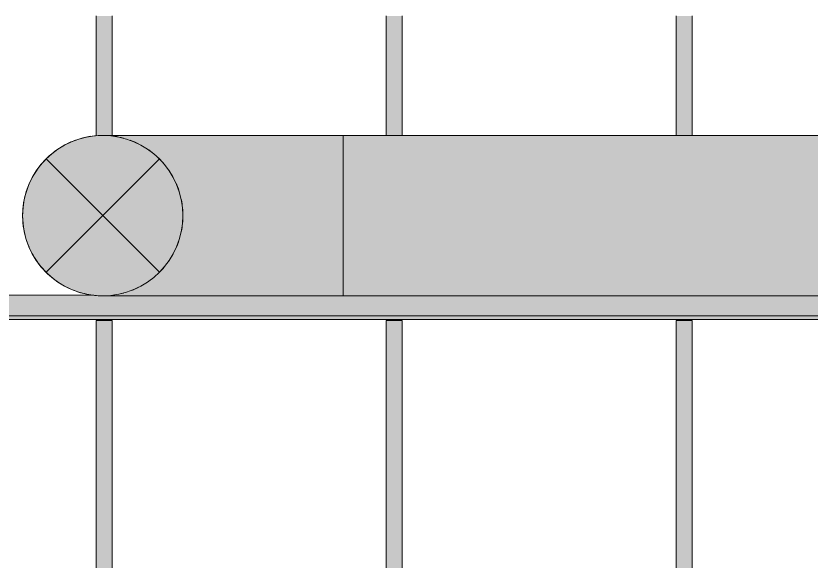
# Model space of a CAD drawing. Header units: inches. Extents: x -23034 to -8288, y -132 to 853.
# Drawn here: x -19382.8 to -19283.6, y 66 to 134 of the extents above; entities that cross this region are included whole.
import ezdxf

# ---------------------------------------------------------------- set-up
doc = ezdxf.new("R2010")
doc.units = ezdxf.units.IN
doc.header["$MEASUREMENT"] = 0
for name, color, linetype, lineweight in [('A-GLAZ-CWMG', 51, 'Continuous', 9), ('M-HVAC-DUCT', 70, 'Continuous', 9), ('M-HVAC-DUCT-ANNO', 70, 'Continuous', 9), ('S-BEAM', 12, 'Continuous', 9)]:
    doc.layers.add(name, color=color, linetype=linetype, lineweight=lineweight)

# ---------------------------------------------------------------- blocks, each defined once
blk = doc.blocks.new('Girt_C - 8_D-1056689-Section 8')
at = {"layer": 'S-BEAM'}
h = blk.add_hatch(color=256, dxfattribs=at)
h.paths.add_polyline_path([(-25406.89, 98.977), (-25406.89, 99.164), (-25501.515, 99.126), (-25501.515, 98.977), (-25465.327, 98.977)], flags=0)
h.paths.add_polyline_path([(-26260.189, 98.977), (-26128.015, 98.977), (-26128.015, 99.098), (-26262.89, 99.07), (-26262.89, 98.977)], flags=0)
h.paths.add_polyline_path([(-25672.89, 98.977), (-25659.015, 99.057), (-25659.015, 99.164), (-25672.89, 99.129), (-25672.89, 99.057)], flags=0)
h.paths.add_polyline_path([(-25627.89, 98.977), (-25526.015, 99.054), (-25526.015, 99.164), (-25627.89, 99.129), (-25627.89, 99.056)], flags=0)
h.paths.add_polyline_path([(-25521.265, 98.977), (-25506.265, 99.053), (-25506.265, 99.164), (-25521.265, 99.127), (-25521.265, 99.054)], flags=0)
h.paths.add_polyline_path([(-25375.765, 98.977), (-25305.265, 99.049), (-25305.265, 99.164), (-25375.765, 99.124), (-25375.765, 99.05)], flags=0)
h.paths.add_polyline_path([(-22285.876, 98.977), (-22173.39, 98.979), (-22173.39, 99.164), (-22309.89, 99.139), (-22309.89, 98.977)], flags=0)
h.paths.add_polyline_path([(-24013.838, 98.977), (-23958.39, 99.019), (-23958.39, 99.164), (-24133.578, 99.104), (-24133.578, 98.977), (-24082.957, 98.977)], flags=0)
h.paths.add_polyline_path([(-22424.265, 98.977), (-22424.265, 99.164), (-22458.515, 99.077), (-22458.515, 98.977)], flags=0)
h.paths.add_polyline_path([(-23371.39, 98.977), (-23089.89, 98.999), (-23089.89, 99.164), (-23371.39, 99.092), (-23371.39, 99.006)], flags=0)
h.paths.add_polyline_path([(-22811.14, 98.977), (-22811.14, 99.164), (-23081.89, 99.087), (-23081.89, 98.977), (-22821.544, 98.977)], flags=0)
h = blk.add_hatch(color=256, dxfattribs=at)
h.paths.add_polyline_path([(-25672.682, 96.609), (-25659.015, 96.609), (-25659.015, 98.977), (-25672.89, 98.977), (-25672.89, 96.609)], flags=0)
h.paths.add_polyline_path([(-25627.89, 96.609), (-25526.015, 96.609), (-25526.015, 98.977), (-25627.89, 98.977)], flags=0)
h.paths.add_polyline_path([(-26127.14, 96.609), (-26127.14, 98), (-26128.015, 98), (-26128.015, 98.977), (-26262.89, 98.977), (-26262.89, 96.609), (-26128.015, 96.609)], flags=0)
h.paths.add_polyline_path([(-25305.265, 96.609), (-25305.265, 98.977), (-25375.765, 98.977), (-25375.765, 96.609), (-25327.09, 96.609)], flags=0)
h.paths.add_polyline_path([(-25521.265, 96.609), (-25506.265, 96.609), (-25506.265, 98.977), (-25521.265, 98.977)], flags=0)
h.paths.add_polyline_path([(-25406.89, 96.609), (-25406.89, 98.977), (-25501.515, 98.977), (-25501.515, 96.609), (-25465.327, 96.609)], flags=0)
h.paths.add_polyline_path([(-22942.501, 96.609), (-22811.14, 96.609), (-22811.14, 98.977), (-23081.89, 98.977), (-23081.89, 96.609), (-22977.061, 96.609)], flags=0)
h.paths.add_polyline_path([(-22458.515, 96.609), (-22424.265, 96.609), (-22424.265, 98.977), (-22458.515, 98.977)], flags=0)
h.paths.add_polyline_path([(-23089.89, 96.609), (-23089.89, 98.977), (-23371.39, 98.977), (-23371.39, 96.609), (-23115.298, 96.609)], flags=0)
h.paths.add_polyline_path([(-22309.89, 96.609), (-22171.515, 96.609), (-22171.515, 98), (-22173.39, 98), (-22173.39, 98.977), (-22309.89, 98.977)], flags=0)
h.paths.add_polyline_path([(-24133.578, 96.609), (-23958.39, 96.609), (-23958.39, 98.977), (-24133.578, 98.977)], flags=0)
h = blk.add_hatch(color=256, dxfattribs=at)
h.paths.add_polyline_path([(-25627.89, 96.127), (-25526.015, 96.127), (-25526.015, 96.609), (-25627.89, 96.609)], flags=0)
h.paths.add_polyline_path([(-25672.682, 96.127), (-25659.015, 96.127), (-25659.015, 96.609), (-25672.89, 96.609), (-25672.89, 96.127)], flags=0)
h.paths.add_polyline_path([(-26262.89, 96.127), (-26127.14, 96.127), (-26127.14, 96.609), (-26262.89, 96.609)], flags=0)
h.paths.add_polyline_path([(-25305.265, 96.127), (-25305.265, 96.609), (-25375.765, 96.609), (-25375.765, 96.127), (-25327.09, 96.127)], flags=0)
h.paths.add_polyline_path([(-25521.265, 96.127), (-25506.265, 96.127), (-25506.265, 96.609), (-25521.265, 96.609)], flags=0)
h.paths.add_polyline_path([(-25406.89, 96.127), (-25406.89, 96.609), (-25501.515, 96.609), (-25501.515, 96.127), (-25465.327, 96.127)], flags=0)
h.paths.add_polyline_path([(-22977.061, 96.127), (-22811.14, 96.127), (-22811.14, 96.609), (-23081.89, 96.609), (-23081.89, 96.127), (-23046.179, 96.127)], flags=0)
h.paths.add_polyline_path([(-23089.89, 96.127), (-23089.89, 96.609), (-23371.39, 96.609), (-23371.39, 96.127), (-23115.298, 96.127)], flags=0)
h.paths.add_polyline_path([(-22458.515, 96.127), (-22424.265, 96.127), (-22424.265, 96.609), (-22458.515, 96.609)], flags=0)
h.paths.add_polyline_path([(-22309.89, 96.127), (-22171.515, 96.127), (-22171.515, 96.609), (-22309.89, 96.609)], flags=0)
h.paths.add_polyline_path([(-24133.578, 96.127), (-23958.39, 96.127), (-23958.39, 96.609), (-24133.578, 96.609)], flags=0)
for p, q in [((-26235.489, 99.164), (-26262.89, 99.164)), ((-26262.89, 96.609), (-26127.14, 96.609)), ((-26127.14, 96.127), (-26262.89, 96.127))]:
    blk.add_line(p, q, dxfattribs=at)
blk = doc.blocks.new('Rectangular Mullion - Rectangular Mullion 1-827449-Section 8')
at = {"layer": 'A-GLAZ-CWMG'}
blk.add_hatch(color=256, dxfattribs=at).paths.add_polyline_path([(-26162.828, 2), (-26160.828, 2), (-26160.828, 96), (-26162.828, 96), (-26162.828, 10.779)], flags=0)
for p, q in [((-26162.828, 96), (-26160.828, 96)), ((-26162.828, 96), (-26162.828, 2)), ((-26160.828, 96), (-26160.828, 2)), ((-26160.828, 2), (-26162.828, 2))]:
    blk.add_line(p, q, dxfattribs=at)
blk = doc.blocks.new('Rectangular Mullion - Rectangular Mullion 1-V41-Section 8')
at = {"layer": 'A-GLAZ-CWMG'}
blk.add_hatch(color=256, dxfattribs=at).paths.add_polyline_path([(-26199.015, 30), (-26197.015, 30), (-26197.015, 96), (-26199.015, 96), (-26199.015, 38.912)], flags=0)
for p, q in [((-26199.015, 96), (-26197.015, 96)), ((-26199.015, 96), (-26199.015, 30)), ((-26197.015, 96), (-26197.015, 30))]:
    blk.add_line(p, q, dxfattribs=at)
blk = doc.blocks.new('Rectangular Mullion - Rectangular Mullion 1-V42-Section 8')
at = {"layer": 'A-GLAZ-CWMG'}
blk.add_hatch(color=256, dxfattribs=at).paths.add_polyline_path([(-26234.27, 2), (-26233.659, 2.077), (-26233.203, 3.467), (-26233.203, 96), (-26235.203, 96), (-26235.203, 2)], flags=0)
for p, q in [((-26235.203, 96), (-26233.203, 96)), ((-26235.203, 96), (-26235.203, 2)), ((-26233.203, 96), (-26233.203, 3.46)), ((-26233.683, 2), (-26235.203, 2))]:
    blk.add_line(p, q, dxfattribs=at)
blk = doc.blocks.new('Rectangular Mullion - Rectangular Mullion 1-827940-Section 8')
at = {"layer": 'A-GLAZ-CWMG'}
blk.add_hatch(color=256, dxfattribs=at).paths.add_polyline_path([(-26162.828, 119.098), (-26160.828, 119.098), (-26160.828, 134), (-26162.828, 134), (-26162.828, 132.687)], flags=0)
for p, q in [((-26162.828, 134), (-26162.828, 119.098)), ((-26160.828, 134), (-26160.828, 119.098))]:
    blk.add_line(p, q, dxfattribs=at)
blk = doc.blocks.new('Rectangular Mullion - Rectangular Mullion 1-V43-Section 8')
at = {"layer": 'A-GLAZ-CWMG'}
blk.add_hatch(color=256, dxfattribs=at).paths.add_polyline_path([(-26199.015, 119.098), (-26197.015, 119.098), (-26197.015, 134), (-26199.015, 134), (-26199.015, 132.687)], flags=0)
for p, q in [((-26199.015, 134), (-26199.015, 119.095)), ((-26197.015, 134), (-26197.015, 119.095))]:
    blk.add_line(p, q, dxfattribs=at)
blk = doc.blocks.new('Rectangular Mullion - Rectangular Mullion 1-V44-Section 8')
at = {"layer": 'A-GLAZ-CWMG'}
blk.add_hatch(color=256, dxfattribs=at).paths.add_polyline_path([(-26235.203, 119.043), (-26233.203, 119.098), (-26233.203, 134), (-26235.203, 134), (-26235.203, 119.098)], flags=0)
for p, q in [((-26235.203, 134), (-26235.203, 119.043)), ((-26233.203, 134), (-26233.203, 119.098))]:
    blk.add_line(p, q, dxfattribs=at)
blk = doc.blocks.new('Round Elbow - 1_5 D-893092-Section 8')
at = {"layer": 'M-HVAC-DUCT'}
blk.add_hatch(color=256, dxfattribs=at).paths.add_polyline_path([(-26220.571, 109.098), (-26204.39, 109.098), (-26204.39, 119.098), (-26233.345, 119.043), (-26230.96, 118.457), (-26230.563, 118.337), (-26228.835, 117.413), (-26227.319, 116.169), (-26226.076, 114.654), (-26225.151, 112.925), (-26224.582, 111.049), (-26224.39, 109.098), (-26221.56, 109.098)], flags=0)
h = blk.add_hatch(color=256, dxfattribs=at)
h.paths.add_polyline_path([(-26234.39, 99.098), (-26234.666, 99.153), (-26234.946, 99.153)], flags=0)
h.paths.add_polyline_path([(-26232.923, 99.243), (-26232.439, 99.29), (-26232.414, 99.351)], flags=0)
h.paths.add_polyline_path([(-26230.96, 99.739), (-26230.552, 99.865), (-26230.676, 99.865)], flags=0)
h.paths.add_polyline_path([(-26229.138, 100.621), (-26228.835, 100.783), (-26228.784, 100.878)], flags=0)
h.paths.add_polyline_path([(-26227.531, 101.853), (-26227.319, 102.027), (-26227.272, 102.141)], flags=0)
h.paths.add_polyline_path([(-26226.205, 103.384), (-26226.076, 103.542), (-26226.033, 103.683)], flags=0)
h.paths.add_polyline_path([(-26225.216, 105.151), (-26225.151, 105.271), (-26225.112, 105.471)], flags=0)
h.paths.add_polyline_path([(-26224.602, 107.082), (-26224.582, 107.147), (-26224.39, 109.098)], flags=0)
h.paths.add_polyline_path([(-26231.832, 118.722), (-26232.439, 118.906), (-26232.166, 118.793)], flags=0)
h = blk.add_hatch(color=256, dxfattribs=at)
h.paths.add_polyline_path([(-26221.04, 99.098), (-26204.39, 99.098), (-26204.39, 109.098), (-26224.39, 109.098), (-26224.609, 107.019), (-26225.255, 105.031), (-26226.3, 103.22), (-26227.699, 101.667), (-26229.39, 100.438), (-26231.3, 99.587), (-26233.678, 99.153), (-26221.432, 99.098)], flags=0)
h.paths.add_polyline_path([(-26232.439, 99.098), (-26232.439, 99.098), (-26231.88, 99.153)], flags=0)
for p, q in [((-26204.39, 119.098), (-26204.39, 109.098)), ((-26204.39, 109.098), (-26204.39, 99.098))]:
    blk.add_line(p, q, dxfattribs=at)
at = {"layer": 'M-HVAC-DUCT', "flags": 128}
for points in [[(-26243.516, 113.182), (-26243.438, 113.357), (-26243.26, 113.716), (-26243.068, 114.067), (-26242.863, 114.41), (-26242.644, 114.744), (-26242.411, 115.07), (-26242.166, 115.386), (-26241.908, 115.692), (-26241.639, 115.987), (-26241.357, 116.272), (-26241.065, 116.544), (-26240.762, 116.805), (-26240.448, 117.054), (-26240.125, 117.29), (-26239.793, 117.513), (-26239.452, 117.722), (-26239.104, 117.918), (-26238.747, 118.099), (-26238.384, 118.266), (-26238.014, 118.418), (-26237.638, 118.556), (-26237.257, 118.678), (-26236.872, 118.785), (-26236.483, 118.877), (-26236.09, 118.952), (-26235.694, 119.013), (-26235.297, 119.057), (-26234.898, 119.085), (-26234.498, 119.097), (-26234.39, 119.098)], [(-26234.39, 119.098), (-26234.366, 119.098), (-26234.294, 119.098), (-26234.174, 119.098), (-26234.007, 119.098), (-26233.792, 119.098), (-26233.53, 119.098), (-26233.222, 119.098), (-26232.867, 119.098), (-26232.467, 119.098), (-26232.022, 119.098), (-26231.533, 119.098), (-26231, 119.098), (-26230.425, 119.098), (-26229.808, 119.098), (-26229.15, 119.098), (-26228.453, 119.098), (-26227.717, 119.098), (-26226.944, 119.098), (-26226.135, 119.098), (-26225.291, 119.098), (-26224.414, 119.098), (-26223.505, 119.098), (-26222.565, 119.098), (-26221.596, 119.098), (-26220.599, 119.098), (-26219.577, 119.098), (-26218.53, 119.098), (-26217.461, 119.098), (-26216.37, 119.098), (-26215.261, 119.098), (-26214.134, 119.098), (-26212.992, 119.098), (-26211.835, 119.098), (-26210.667, 119.098), (-26209.489, 119.098), (-26208.303, 119.098), (-26207.11, 119.098), (-26205.913, 119.098), (-26204.714, 119.098), (-26204.39, 119.098)], [(-26244.39, 109.098), (-26244.382, 109.498), (-26244.358, 109.897), (-26244.318, 110.295), (-26244.262, 110.691), (-26244.191, 111.085), (-26244.104, 111.475), (-26244.001, 111.862), (-26243.883, 112.244), (-26243.749, 112.621), (-26243.601, 112.992), (-26243.532, 113.147)], [(-26234.39, 99.098), (-26234.79, 99.106), (-26235.189, 99.13), (-26235.587, 99.17), (-26235.983, 99.226), (-26236.377, 99.297), (-26236.767, 99.385), (-26237.154, 99.487), (-26237.536, 99.606), (-26237.913, 99.739), (-26238.284, 99.887), (-26238.65, 100.05), (-26239.008, 100.228), (-26239.359, 100.42), (-26239.702, 100.625), (-26240.037, 100.845), (-26240.362, 101.077), (-26240.678, 101.322), (-26240.984, 101.58), (-26241.279, 101.85), (-26241.564, 102.131), (-26241.837, 102.423), (-26242.098, 102.726), (-26242.346, 103.04), (-26242.582, 103.363), (-26242.805, 103.695), (-26243.014, 104.036), (-26243.21, 104.385), (-26243.391, 104.741), (-26243.558, 105.105), (-26243.711, 105.474), (-26243.848, 105.85), (-26243.97, 106.231), (-26244.077, 106.616), (-26244.169, 107.006), (-26244.245, 107.398), (-26244.305, 107.794), (-26244.349, 108.191), (-26244.377, 108.59), (-26244.39, 108.99), (-26244.39, 109.098)], [(-26204.39, 99.098), (-26205.59, 99.098), (-26206.788, 99.098), (-26207.982, 99.098), (-26209.17, 99.098), (-26210.35, 99.098), (-26211.521, 99.098), (-26212.681, 99.098), (-26213.827, 99.098), (-26214.958, 99.098), (-26216.073, 99.098), (-26217.168, 99.098), (-26218.244, 99.098), (-26219.297, 99.098), (-26220.326, 99.098), (-26221.329, 99.098), (-26222.306, 99.098), (-26223.254, 99.098), (-26224.172, 99.098), (-26225.058, 99.098), (-26225.911, 99.098), (-26226.73, 99.098), (-26227.512, 99.098), (-26228.258, 99.098), (-26228.966, 99.098), (-26229.634, 99.098), (-26230.262, 99.098), (-26230.849, 99.098), (-26231.393, 99.098), (-26231.894, 99.098), (-26232.351, 99.098), (-26232.764, 99.098), (-26233.131, 99.098), (-26233.452, 99.098), (-26233.726, 99.098), (-26233.954, 99.098), (-26234.134, 99.098), (-26234.267, 99.098), (-26234.352, 99.098), (-26234.388, 99.098), (-26234.39, 99.098)]]:
    blk.add_lwpolyline(points, dxfattribs=at)
at = {"layer": 'M-HVAC-DUCT'}
for start, end in [(90, 93.20737), (86.79263, 90), (110.12395, 116.59705), (98.46295, 104.89148), (75.10852, 81.53705), (63.40295, 69.87605), (121.7784, 128.33857), (51.66143, 58.2216), (133.42813, 140.14705), (39.85295, 46.57187), (145.07437, 152.10301), (28.32837, 34.92563), (156.71802, 164.5017), (15.4983, 23.28198), (168.75, 180), (360, 11.25), (180, 191.25), (348.75, 360), (195.4983, 203.28198), (336.71802, 344.5017), (207.89699, 214.92563), (325.07437, 331.67163), (219.85295, 226.57187), (313.42813, 320.14705), (231.66143, 238.2216), (301.7784, 308.33857), (243.40295, 249.87605), (255.10852, 261.53705), (278.46295, 284.89148), (290.12395, 292.5), (292.5757, 296.59705), (266.79263, 270), (270, 273.20737)]:
    blk.add_arc((-26234.39, 109.098), 10, start, end, dxfattribs=at)

msp = doc.modelspace()

# ---------------------------------------------------------------- hatches: boundary and pattern name
at = {"layer": 'M-HVAC-DUCT'}
h = msp.add_hatch(color=256, dxfattribs=at)
h.paths.add_polyline_path([(-19340.02237, 109.09798), (-19265.59286, 109.09798), (-19265.59286, 119.09798), (-19341.96786, 119.09798), (-19341.96786, 109.09798)], flags=0)
h.paths.add_polyline_path([(-19104.01345, 109.09798), (-19000.59286, 109.09798), (-19000.59286, 115.52991), (-19066.01315, 115.59051), (-19068.39849, 116.17675), (-19068.96816, 116.38966), (-19070.75708, 117.41268), (-19072.24273, 118.71299), (-19072.55868, 119.09798), (-19086.85124, 119.09798), (-19087.50893, 118.55617), (-19089.15233, 117.41268), (-19091.33314, 116.39575), (-19093.69035, 115.76414), (-19096.12143, 115.55144), (-19098.5525, 115.76414), (-19100.90971, 116.39575), (-19103.12143, 117.42709), (-19105.39161, 119.09798), (-19115.46786, 119.09798), (-19115.46786, 118.68129), (-19116.09286, 118.59545), (-19116.09286, 109.09798)], flags=0)
h = msp.add_hatch(color=256, dxfattribs=at)
h.paths.add_polyline_path([(-19116.09286, 99.09798), (-19000.59286, 99.13173), (-19000.59286, 109.09798), (-19116.09286, 109.09798), (-19116.09286, 99.18532)], flags=0)
h.paths.add_polyline_path([(-19341.96786, 99.09798), (-19265.59286, 99.09798), (-19265.59286, 109.09798), (-19341.96786, 109.09798), (-19341.96786, 99.29013)], flags=0)
at = {"layer": 'M-HVAC-DUCT-ANNO'}
msp.add_hatch(color=256, dxfattribs=at).paths.add_polyline_path([(-19370.92258, 99.15276), (-19368.87769, 99.58742), (-19366.96786, 100.43773), (-19365.27656, 101.66653), (-19363.87769, 103.22013), (-19362.83241, 105.03061), (-19362.18639, 107.01886), (-19361.98309, 109.2429), (-19362.18639, 111.1771), (-19362.83241, 113.16535), (-19363.87769, 114.97583), (-19365.27656, 116.52943), (-19366.96786, 117.75824), (-19368.93348, 118.6204), (-19370.92258, 119.0432), (-19373.01315, 119.0432), (-19375.05803, 118.60855), (-19376.96786, 117.75824), (-19378.65917, 116.52943), (-19380.05803, 114.97583), (-19381.10332, 113.16535), (-19381.74934, 111.1771), (-19381.96786, 109.09798), (-19381.74934, 107.01886), (-19381.10332, 105.03061), (-19380.05803, 103.22013), (-19378.65917, 101.66653), (-19376.96786, 100.43773), (-19375.05803, 99.58742), (-19373.01315, 99.15276), (-19371.84763, 99.15276)], flags=0)

# ---------------------------------------------------------------- linework, layer by layer
at = {"layer": 'M-HVAC-DUCT'}
for p, q in [((-19265.59286, 119.09798), (-19341.96786, 119.09798)), ((-19341.96786, 99.09798), (-19341.96786, 119.09798)), ((-19341.96786, 99.09798), (-19265.59286, 99.09798))]:
    msp.add_line(p, q, dxfattribs=at)
at = {"layer": 'M-HVAC-DUCT-ANNO'}
for p, q in [((-19379.03893, 116.16905), (-19364.89679, 102.02691)), ((-19364.89679, 116.16905), (-19379.03893, 102.02691))]:
    msp.add_line(p, q, dxfattribs=at)
for start, end in [(0, 180), (180, 360)]:
    msp.add_arc((-19371.96786, 109.09798), 10, start, end, dxfattribs=at)

# ---------------------------------------------------------------- block references
at = {"layer": 'A-GLAZ-CWMG'}
for name in ['Rectangular Mullion - Rectangular Mullion 1-V44-Section 8', 'Rectangular Mullion - Rectangular Mullion 1-V43-Section 8', 'Rectangular Mullion - Rectangular Mullion 1-827940-Section 8', 'Rectangular Mullion - Rectangular Mullion 1-V42-Section 8', 'Rectangular Mullion - Rectangular Mullion 1-V41-Section 8', 'Rectangular Mullion - Rectangular Mullion 1-827449-Section 8']:
    msp.add_blockref(name, (6862.42236, 0), dxfattribs=at)
at = {"layer": 'M-HVAC-DUCT'}
msp.add_blockref('Round Elbow - 1_5 D-893092-Section 8', (6862.42236, 0), dxfattribs=at)
at = {"layer": 'S-BEAM'}
msp.add_blockref('Girt_C - 8_D-1056689-Section 8', (6862.42236, 0), dxfattribs=at)

doc.saveas('drawing.dxf')
